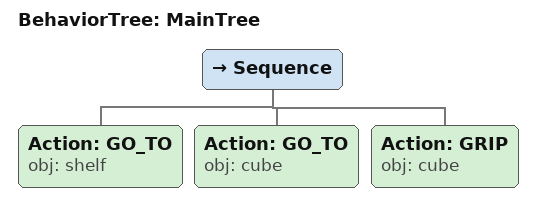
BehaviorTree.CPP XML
<root main_tree_to_execute="MainTree">
  <BehaviorTree ID="MainTree">
    <Sequence>
      <!-- Go to shelf -->
      <Action ID="GO_TO" obj="shelf" />
      <!-- Go to cube -->
      <Action ID="GO_TO" obj="cube" />
      <!-- Grip cube -->
      <Action ID="GRIP" obj="cube" />
    </Sequence>
  </BehaviorTree>
</root>
